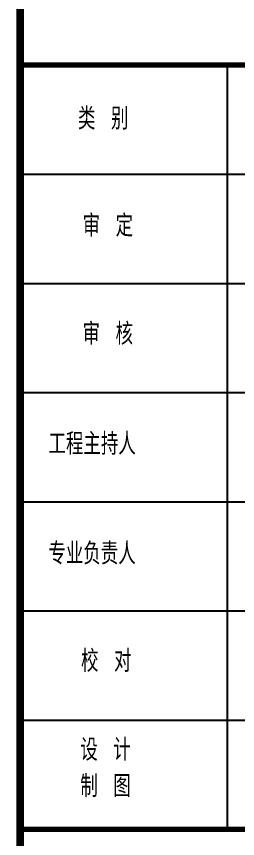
# Model space of a CAD drawing. Extents: x 33088 to 140010, y 13737 to 369010.
# Drawn here: x 86158 to 88185, y 297513 to 305043 of the extents above; entities that cross this region are included whole.
import ezdxf

# ---------------------------------------------------------------- set-up
doc = ezdxf.new("R2010")
doc.units = 0
doc.header["$LTSCALE"] = 1000
doc.header["$MEASUREMENT"] = 0
for name, color, linetype in [('PP-PM-TK', 7, 'CONTINUOUS'), ('PUB_TEXT', 7, 'CONTINUOUS'), ('PUB_TITLE', 4, 'CONTINUOUS')]:
    doc.layers.add(name, color=color, linetype=linetype)
doc.styles.add('TQ', font='txt.shx', dxfattribs={"width": 0.8, "bigfont": 'hztxt.shx'})

msp = doc.modelspace()

# ---------------------------------------------------------------- linework, layer by layer
at = {"layer": 'PP-PM-TK', "color": 4}
for points, const_width in [([(86193.4, 321333.7), (86193.4, 281333.7)], 70), ([(86193.4, 297597.8), (91693.4, 297597.8)], 20)]:
    msp.add_lwpolyline(points, dxfattribs=dict(at, const_width=const_width))
at = {"layer": 'PUB_TITLE', "color": 4}
for p, q in [((88093.3, 297597.8), (88093.3, 304597.8)), ((86193.4, 303597.8), (91693.4, 303597.8)), ((86193.4, 302597.8), (91693.4, 302597.8)), ((86193.4, 301597.8), (91693.4, 301597.8)), ((86193.4, 300597.8), (91693.4, 300597.8)), ((86193.4, 299597.8), (91693.4, 299597.8)), ((86193.4, 298597.8), (91693.4, 298597.8)), ((86193.4, 297597.8), (91693.4, 297597.8))]:
    msp.add_line(p, q, dxfattribs=at)
at = {"layer": 'PUB_TITLE', "color": 4, "const_width": 50}
for points in [[(86193.4, 304597.8), (91693.4, 304597.8)], [(86193.4, 297597.8), (91693.4, 297597.8)]]:
    msp.add_lwpolyline(points, dxfattribs=at)

# ---------------------------------------------------------------- texts
at = {"layer": 'PUB_TEXT', "color": 2, "char_height": 200, "width": 1679.83, "attachment_point": 1, "style": 'TQ'}
for s, insert in [('类 别', (86722, 304206.8)), ('审 定', (86765.7, 303226.4)), ('审 核', (86763.8, 302235.3)), ('工程主持人', (86452.4, 301227.4)), ('专业负责人', (86451.4, 300223.4)), ('校 对', (86750.4, 299239.2)), ('设 计 \\P制 图', (86743.7, 298426.3))]:
    msp.add_mtext(s, dxfattribs=dict(at, insert=insert))

doc.saveas('drawing.dxf')
